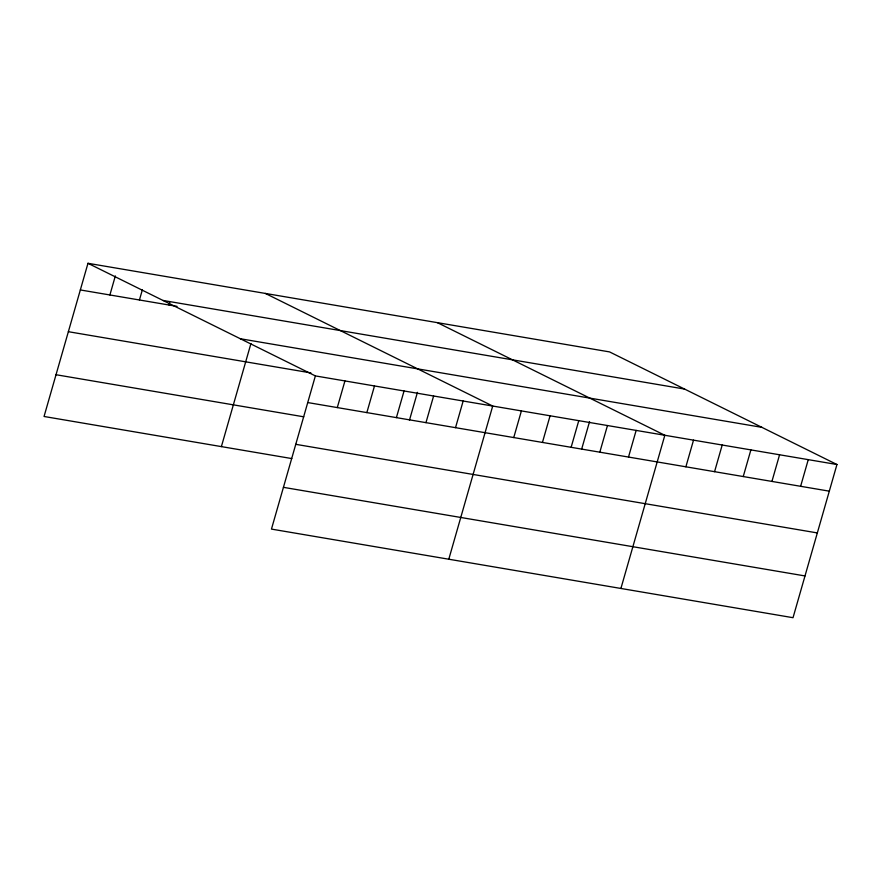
<?xml version="1.0" encoding="UTF-8"?>
<svg xmlns="http://www.w3.org/2000/svg" width="881" height="881" viewBox="0 0 881 881"><rect width="100%" height="100%" fill="white"/><g stroke="black" fill="none" stroke-linecap="round" stroke-linejoin="round"><path stroke-width="1.32" d="M87.979 263.298L315.376 375.912L271.458 529.096L793.021 617.702L836.95 464.518L609.542 351.904L87.979 263.298L44.05 416.482L291.798 458.572M109.894 294.97L115.345 275.929M139.44 299.981L142.359 289.838M168.998 305.002L169.725 302.469M221.384 446.612L250.931 343.557M337.291 407.584L344.934 380.933M366.848 412.605L374.491 385.955M396.406 417.627L404.049 390.977M409.467 420.171L417.451 392.331M425.964 422.649L433.606 395.998M455.521 427.67L463.153 401.02M448.792 559.226L492.71 406.042L265.313 293.417M513.755 437.56L521.398 410.909M542.443 442.427L550.085 415.788M571.13 447.306L578.773 420.655M581.581 449.409L589.565 421.57M599.818 452.184L607.461 425.534M628.505 457.052L636.148 430.402M620.907 588.464L664.836 435.28L437.428 322.666M685.881 466.798L693.523 440.148M714.568 471.676L722.2 445.026M743.245 476.544L750.887 449.894M771.932 481.422L779.575 454.772M800.62 486.29L808.262 459.64M163.018 300.454L684.592 389.061M80.336 289.948L177.059 306.379M240.337 338.745L761.911 427.351M68.366 331.697L310.894 372.905M315.376 375.912L836.95 464.518M307.744 402.562L829.307 491.169M56.021 374.722L303.769 416.812M295.763 444.321L817.337 532.928M283.429 487.336L805.003 575.943"/></g></svg>
